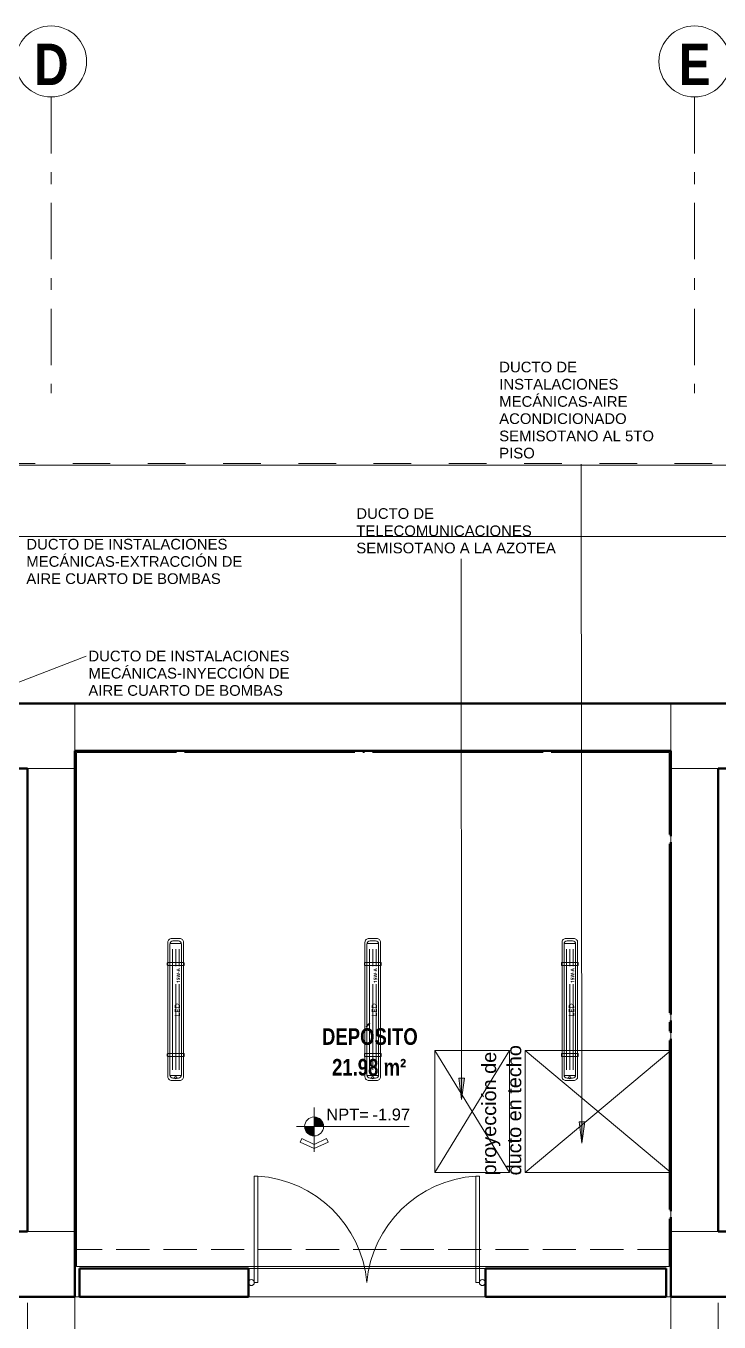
# Model space of a CAD drawing. Header units: metres. Extents: x -4 to 54.5, y -3.3 to 43.7.
# Drawn here: x 20.08 to 25.93, y 32.75 to 43.69 of the extents above; entities that cross this region are included whole.
import ezdxf

# ---------------------------------------------------------------- set-up
doc = ezdxf.new("R2010")
doc.units = ezdxf.units.M
for name, pattern in [('Dash', [0.635, 0.3175, -0.3175]), ('Dash Dot 3_16_', [0.79375, 0.47625, -0.15875, 0, -0.15875]), ('Dash_2_', [0.635, 0.3175, -0.3175]), ('Derribado', [0.4, 0.28, -0.12])]:
    doc.linetypes.add(name, pattern=pattern)
doc.layers.get('0').update_dxf_attribs({"color": 8})
for name, color, linetype, lineweight in [('A-AREA-IDEN', 8, 'Continuous', 9), ('A-DETL', 8, 'Continuous', 9), ('A-DETL-THIN', 8, 'Continuous', 9), ('A-DOOR', 8, 'Continuous', 9), ('A-FLOR', 8, 'Continuous', 18), ('A-SIGN', 8, 'Continuous', 9), ('A-WALL', 8, 'Continuous', 9), ('C-PROP-LINE', 8, 'Continuous', 9), ('G-ANNO-DIMS', 8, 'Continuous', 9), ('G-ANNO-TEXT', 8, 'Continuous', 9), ('I-WALL', 8, 'Continuous', 9), ('S-COLS', 8, 'Continuous', 9), ('S-FNDN', 8, 'Continuous', 9), ('S-GRID', 8, 'Continuous', 9), ('S-GRID-IDEN', 8, 'Continuous', 9)]:
    doc.layers.add(name, color=color, linetype=linetype, lineweight=lineweight)
doc.layers.add('IE-LUM-L-01-15', color=5, linetype='Continuous', lineweight=18, true_color=0x126b94)
doc.styles.add('Arial', font='arial.ttf', dxfattribs={"height": 0.12})
doc.styles.add('Arial Narrow_B_1', font='ARIALNB.TTF', dxfattribs={"height": 0.35})
doc.styles.add('Arial_2', font='arial.ttf', dxfattribs={"height": 0.09})
doc.styles.add('Arial_5', font='arial.ttf', dxfattribs={"height": 0.1})
doc.styles.add('Arial_B_3', font='arialbd.ttf', dxfattribs={"width": 0.8, "height": 0.14})
doc.styles.add('EI_LUM_BOLD', font='OpenSans-Semibold.ttf')
doc.styles.add('EI_LUM_REGULAR', font='OpenSans-Regular.ttf')

# ---------------------------------------------------------------- blocks, each defined once
blk = doc.blocks.new('ARQ-P011PuertaEnmalladaTrenzada02Hojas - 2_0Mx2_425m-4748548-NIV_A_S01_SÓTANO 1')
at = {"layer": 'A-DOOR', "lineweight": 18}
for p, q in [((-0.95, 0), (-0.95, 0.899)), ((-0.92, 0.899), (-0.95, 0.899)), ((-0.92, 0), (-0.92, 0.899)), ((0.92, 0), (0.92, 0.899)), ((0.92, 0.899), (0.95, 0.899)), ((0.95, 0), (0.95, 0.899)), ((-0.95, 0), (-0.92, 0)), ((0.95, 0), (0.92, 0))]:
    blk.add_line(p, q, dxfattribs=at)
for centre, radius, start, end in [((-0.985, -0.088), 0.989, 5.1137, 86.2134), ((0.985, -0.088), 0.989, 93.7866, 174.8863), ((-0.975, 0), 0.025, 360, 180), ((-0.975, 0), 0.025, 145.3367, 180), ((-0.975, 0), 0.025, 180, 360), ((-0.975, 0), 0.025, 180, 214.6633), ((-0.975, 0), 0.025, 109.3015, 142.4111), ((-0.975, 0), 0.025, 75, 105), ((-0.975, 0), 0.025, 37.5889, 70.6985), ((-0.975, 0), 0.025, 0, 34.6633), ((-0.975, 0), 0.025, 325.3367, 0), ((0.975, 0), 0.025, 360, 180), ((0.975, 0), 0.025, 145.3367, 180), ((0.975, 0), 0.025, 109.3015, 142.4111), ((0.975, 0), 0.025, 75, 105), ((0.975, 0), 0.025, 37.5889, 70.6985), ((0.975, 0), 0.025, 360, 34.6633), ((-0.975, 0), 0.025, 217.5889, 250.6985), ((-0.975, 0), 0.025, 255, 285), ((-0.975, 0), 0.025, 289.3015, 322.4111), ((0.975, 0), 0.025, 180, 360), ((0.975, 0), 0.025, 180, 214.6633), ((0.975, 0), 0.025, 217.5889, 250.6985), ((0.975, 0), 0.025, 255, 288.5049), ((0.975, 0), 0.025, 289.3015, 322.4111), ((0.975, 0), 0.025, 325.3367, 360)]:
    blk.add_arc(centre, radius, start, end, dxfattribs=at)
blk = doc.blocks.new('ARQ-Ductos - DuctoPrOyeccion2D-5540718-NIV_A_S01_SÓTANO 1')
at = {"layer": 'A-SIGN'}
for p, q in [((0, 1.23), (1.03, 1.23)), ((0, 0), (0, 1.23)), ((0, 1.23), (1.03, 1.23)), ((0, 0), (0, 1.23)), ((0, 1.23), (1.03, 0)), ((1.03, 1.23), (0, 0)), ((1.03, 1.23), (1.03, 0)), ((1.03, 1.23), (1.03, 0)), ((1.03, 0), (0, 0)), ((1.03, 0), (0, 0))]:
    blk.add_line(p, q, dxfattribs=at)
blk = doc.blocks.new('ARQ-Ductos - DuctoPrOyeccion2D-5746071-NIV_A_S01_SÓTANO 1')
at = {"layer": 'A-SIGN'}
for p, q in [((0, 0.63), (1.03, 0.63)), ((0, 0), (0, 0.63)), ((0, 0.63), (1.03, 0.63)), ((0, 0), (0, 0.63)), ((0, 0.63), (1.03, 0)), ((1.03, 0.63), (0, 0)), ((1.03, 0.63), (1.03, 0)), ((1.03, 0.63), (1.03, 0)), ((1.03, 0), (0, 0)), ((1.03, 0), (0, 0))]:
    blk.add_line(p, q, dxfattribs=at)
blk = doc.blocks.new('Family - ___-3742183-NIV_A_S01_SÓTANO 1')
at = {"layer": 'C-PROP-LINE', "linetype": 'Dash_2_', "lineweight": 18}
blk.add_line((50, 40), (0, 40), dxfattribs=at)
blk = doc.blocks.new('Rejilla - F_gn02SimboloDeRejillaA-4957175-NIV_A_S01_SÓTANO 1')
at = {"layer": 'S-GRID-IDEN'}
blk.add_circle((0, 0), 0.003, dxfattribs=at)
blk = doc.blocks.new('Cotas de elevación - CotaEleVacíoNNpt-3697023-NIV_A_S01_SÓTANO 1')
at = {"layer": 'G-ANNO-DIMS'}
h = blk.add_hatch(color=256, dxfattribs=at)
edge = h.paths.add_edge_path()
edge.add_arc((0, 0.00214), 0.0008, 0, 90, ccw=False)
edge.add_line((0.0008, 0.00214), (0, 0.00214))
edge.add_line((0, 0.00214), (0, 0.00294))
h = blk.add_hatch(color=256, dxfattribs=at)
edge = h.paths.add_edge_path()
edge.add_arc((0, 0.00214), 0.0008, 0, 90, ccw=False)
edge.add_line((0.0008, 0.00214), (0, 0.00214))
edge.add_line((0, 0.00214), (0, 0.00294))
h = blk.add_hatch(color=256, dxfattribs=at)
edge = h.paths.add_edge_path()
edge.add_line((-0.0008, 0.00214), (0, 0.00214))
edge.add_line((0, 0.00214), (0, 0.00134))
edge.add_arc((0, 0.00214), 0.0008, 180, 270, ccw=False)
for p, q in [((0, 0.00214), (0, 0.00375)), ((0, 0.00294), (0, 0.00214)), ((0, 0.00214), (0, 0.00294)), ((0, 0.00214), (0, 0.00294)), ((0, 0.00294), (0, 0.00214)), ((0, 0.00214), (-0.00148, 0.00214)), ((-0.00118, 0.00082), (-0.00104, 0.00112)), ((0, 0.00063), (-0.00104, 0.00112)), ((-0.0008, 0.00214), (0, 0.00214)), ((0, 0.00214), (-0.0008, 0.00214)), ((-0.0008, 0.00214), (0, 0.00214)), ((0, 0.00214), (0.0008, 0.00214)), ((0, 0.00134), (0, 0.00214)), ((0, 0.00214), (0.0008, 0.00214)), ((0, 0.00214), (0.00803, 0.00214)), ((0, 0.00214), (0, 0)), ((0, 0.00063), (0.00104, 0.00112)), ((0.00118, 0.00082), (0.00104, 0.00112)), ((0, 0.00027), (-0.00118, 0.00082)), ((0, 0.00027), (0.00118, 0.00082))]:
    blk.add_line(p, q, dxfattribs=at)
for start, end in [(360, 180), (90, 180), (90, 180), (360, 90), (360, 90), (180, 360), (180, 270)]:
    blk.add_arc((0, 0.00214), 0.0008, start, end, dxfattribs=at)
blk = doc.blocks.new('Family - ___-5400166-NIV_A_S01_SÓTANO 1')
at = {"layer": 'C-PROP-LINE', "linetype": 'Dash', "lineweight": 13}
blk.add_line((50, 40), (0, 40), dxfattribs=at)
blk = doc.blocks.new('EI_LUM_L_01_15')
at = {"color": 0, "lineweight": 9}
for p, q in [((-5.58, 0.5), (-5.58, -0.5)), ((-5.1, 0.28), (5.1, 0.28)), ((-5.1, 0), (2.14, 0)), ((3.65, 0), (5.1, 0)), ((5.58, 0.5), (5.58, -0.5)), ((-5.1, -0.28), (2.14, -0.28)), ((3.65, -0.28), (5.1, -0.28))]:
    blk.add_line(p, q, dxfattribs=at)
at = {"color": 0, "lineweight": 13}
blk.add_lwpolyline([(-5.67, -0.66), (5.67, -0.66, 0.414214), (6, -0.33), (6, 0.33, 0.414214), (5.67, 0.66), (-5.67, 0.66, 0.414214), (-6, 0.33), (-6, -0.33, 0.414214)], format="xyb", close=True, dxfattribs=at)
at = {"color": 0, "lineweight": 9}
for points in [[(-5.53, -0.49), (5.53, -0.49, 0.414214), (5.8, -0.23), (5.8, 0.23, 0.414214), (5.53, 0.49), (-5.53, 0.49, 0.414214), (-5.8, 0.23), (-5.8, -0.23, 0.414214)], [(-3.93, -0.71), (-3.75, -0.71, 0.414214), (-3.71, -0.67), (-3.71, 0.67, 0.414214), (-3.75, 0.71), (-3.93, 0.71, 0.414214), (-3.97, 0.67), (-3.97, -0.67, 0.414214)], [(3.75, -0.71), (3.93, -0.71, 0.414214), (3.97, -0.67), (3.97, 0.67, 0.414214), (3.93, 0.71), (3.75, 0.71, 0.414214), (3.71, 0.67), (3.71, -0.67, 0.414214)]]:
    blk.add_lwpolyline(points, format="xyb", close=True, dxfattribs=at)
blk.add_circle((-5.76, 0), 0.099, dxfattribs=at)
for s, height, style, p in [('LED', 0.465, 'EI_LUM_REGULAR', (-0.59, -0.37)), ('15W-A', 0.299, 'EI_LUM_BOLD', (2.25, -0.37))]:
    blk.add_text(s, height=height, dxfattribs=dict(at, style=style)).set_placement(p)
at = {"style": 'EI_LUM_REGULAR', "flags": 1}
for tag in ['ALTURA_M', 'AMBIENTE', 'TIPO', 'ID', 'IP', 'GIRO_REFERENCIA', 'DESCRIPCION', 'POTENCIA_W', 'FLUJO_NOMINAL_LM', 'FLUJO_CALCULO_LM', 'MONTAJE', 'PAGINA_PDF', 'NUMERO_LOCAL', 'ESTADO', 'NPT_M', 'FUENTE_XY']:
    blk.add_attdef(tag, (0, 0), '', height=2.5, dxfattribs=at)

msp = doc.modelspace()

# ---------------------------------------------------------------- hatches: boundary and pattern name
at = {"layer": 'G-ANNO-TEXT'}
for points in [[(23.754, 34.631), (23.778, 34.811), (23.73, 34.811)], [(24.77, 34.261), (24.794, 34.441), (24.746, 34.441)]]:
    msp.add_hatch(color=256, dxfattribs=at).paths.add_polyline_path(points)

# ---------------------------------------------------------------- linework, layer by layer
at = {"layer": 'A-DETL', "linetype": 'Derribado', "lineweight": 18}
for p, q in [((25.52, 37.975), (20.49, 37.975)), ((20.49, 37.975), (20.49, 37.575)), ((25.52, 37.575), (25.52, 37.975)), ((20.49, 37.575), (25.52, 37.575)), ((20.49, 37.425), (20.09, 37.425)), ((20.09, 37.425), (20.09, 33.515)), ((20.49, 33.515), (20.49, 37.425)), ((25.52, 37.425), (25.52, 33.515)), ((25.92, 37.425), (25.52, 37.425)), ((25.92, 33.515), (25.92, 37.425)), ((20.09, 33.515), (20.49, 33.515)), ((25.52, 33.515), (25.92, 33.515)), ((25.52, 33.365), (20.49, 33.365)), ((20.49, 33.365), (20.49, 32.965)), ((25.52, 32.965), (25.52, 33.365)), ((20.09, 30.235), (20.09, 32.965)), ((20.09, 32.965), (20.49, 32.965)), ((20.49, 32.965), (25.52, 32.965)), ((20.49, 32.965), (20.49, 30.235)), ((25.92, 32.965), (25.52, 32.965)), ((25.52, 32.965), (25.52, 30.235)), ((25.92, 30.235), (25.92, 32.965))]:
    msp.add_line(p, q, dxfattribs=at)
at = {"layer": 'A-DETL-THIN'}
for p, q in [((25.052, 35.045), (25.52, 35.045)), ((25.052, 34.015), (25.502, 34.015))]:
    msp.add_line(p, q, dxfattribs=at)
at = {"layer": 'A-FLOR', "lineweight": 9}
for p, q in [((20.505, 37.56), (20.505, 33.22)), ((21.348, 37.56), (20.505, 37.56)), ((22.854, 37.56), (21.416, 37.56)), ((22.936, 37.56), (22.922, 37.56)), ((24.442, 37.56), (23.004, 37.56)), ((25.505, 37.56), (24.51, 37.56)), ((25.505, 36.868), (25.505, 37.56)), ((25.505, 35.362), (25.505, 36.79)), ((25.505, 35.208), (25.505, 35.284)), ((25.505, 33.702), (25.505, 35.13)), ((25.505, 33.22), (25.505, 33.624)), ((20.505, 33.22), (25.505, 33.22)), ((20.53, 32.965), (20.49, 32.965)), ((25.52, 32.965), (25.48, 32.965))]:
    msp.add_line(p, q, dxfattribs=at)
at = {"layer": 'A-WALL', "lineweight": 50}
for p, q in [((25.52, 37.975), (20.49, 37.975)), ((20.49, 37.575), (25.52, 37.575)), ((20.09, 37.425), (20.09, 33.515)), ((20.49, 33.515), (20.49, 37.425)), ((25.52, 37.425), (25.52, 36.854)), ((25.92, 33.515), (25.92, 37.425)), ((25.52, 36.804), (25.52, 35.348)), ((25.52, 35.298), (25.52, 35.194)), ((25.52, 35.144), (25.52, 33.688)), ((25.52, 33.638), (25.52, 33.515))]:
    msp.add_line(p, q, dxfattribs=at)
at = {"layer": 'A-WALL', "lineweight": 5}
for p, q in [((20.49, 37.975), (20.49, 37.575)), ((25.52, 37.575), (25.52, 37.975)), ((20.49, 37.425), (20.09, 37.425)), ((25.92, 37.425), (25.52, 37.425)), ((20.09, 33.515), (20.49, 33.515)), ((25.52, 33.515), (25.92, 33.515))]:
    msp.add_line(p, q, dxfattribs=at)
at = {"layer": 'G-ANNO-TEXT'}
for p, q in [((24.77, 34.261), (24.764, 39.996)), ((23.754, 34.631), (23.751, 39.195)), ((18.186, 37.444), (20.585, 38.375)), ((23.778, 34.811), (23.73, 34.811)), ((23.73, 34.811), (23.754, 34.631)), ((23.754, 34.631), (23.778, 34.811)), ((24.794, 34.441), (24.746, 34.441)), ((24.746, 34.441), (24.77, 34.261)), ((24.77, 34.261), (24.794, 34.441))]:
    msp.add_line(p, q, dxfattribs=at)
at = {"layer": 'I-WALL', "lineweight": 50}
for p, q in [((21.955, 33.205), (20.53, 33.205)), ((20.53, 33.205), (20.53, 32.965)), ((21.955, 32.965), (21.955, 33.205)), ((25.48, 33.205), (23.955, 33.205)), ((23.955, 33.205), (23.955, 32.965)), ((25.48, 32.965), (25.48, 33.205)), ((20.53, 32.965), (21.955, 32.965)), ((23.955, 32.965), (25.48, 32.965))]:
    msp.add_line(p, q, dxfattribs=at)
at = {"layer": 'I-WALL'}
for p, q in [((21.955, 33.205), (23.955, 33.205)), ((23.955, 32.965), (21.955, 32.965))]:
    msp.add_line(p, q, dxfattribs=at)
at = {"layer": 'S-COLS', "lineweight": 50}
for p, q in [((20.49, 37.975), (19.94, 37.975)), ((26.07, 37.975), (25.52, 37.975)), ((20.49, 37.425), (20.49, 37.575)), ((25.52, 37.575), (25.52, 37.425)), ((19.94, 37.425), (20.09, 37.425)), ((25.92, 37.425), (26.07, 37.425)), ((20.09, 33.515), (19.94, 33.515)), ((20.49, 32.965), (20.49, 33.515)), ((25.52, 33.515), (25.52, 32.965)), ((26.07, 33.515), (25.92, 33.515)), ((19.94, 32.965), (20.49, 32.965)), ((25.52, 32.965), (26.07, 32.965))]:
    msp.add_line(p, q, dxfattribs=at)
at = {"layer": 'S-COLS', "lineweight": 5}
for p, q in [((20.49, 37.575), (20.49, 37.975)), ((25.52, 37.975), (25.52, 37.575)), ((20.09, 37.425), (20.49, 37.425)), ((25.52, 37.425), (25.92, 37.425)), ((20.49, 33.515), (20.09, 33.515)), ((25.92, 33.515), (25.52, 33.515))]:
    msp.add_line(p, q, dxfattribs=at)
at = {"layer": 'S-FNDN'}
for p, q in [((27.87, 39.985), (17.928, 39.985)), ((17.928, 39.385), (27.87, 39.385))]:
    msp.add_line(p, q, dxfattribs=at)
at = {"layer": 'S-GRID', "linetype": 'Dash Dot 3_16_'}
for p, q in [((20.29, 43.095), (20.29, 40.595)), ((25.72, 43.095), (25.72, 40.595))]:
    msp.add_line(p, q, dxfattribs=at)

# ---------------------------------------------------------------- block references
at = {"layer": 'A-DOOR', "lineweight": 18}
msp.add_blockref('ARQ-P011PuertaEnmalladaTrenzada02Hojas - 2_0Mx2_425m-4748548-NIV_A_S01_SÓTANO 1', (22.955, 33.085), dxfattribs=at)
at = {"layer": 'A-SIGN', "rotation": 89.99999999999991}
for name, p in [('ARQ-Ductos - DuctoPrOyeccion2D-5746071-NIV_A_S01_SÓTANO 1', (24.16, 34.015)), ('ARQ-Ductos - DuctoPrOyeccion2D-5540718-NIV_A_S01_SÓTANO 1', (25.52, 34.015))]:
    msp.add_blockref(name, p, dxfattribs=at)
at = {"layer": 'C-PROP-LINE', "linetype": 'Dash_2_', "lineweight": 18}
msp.add_blockref('Family - ___-3742183-NIV_A_S01_SÓTANO 1', (0, 0), dxfattribs=at)
at = {"layer": 'G-ANNO-DIMS', "xscale": 99.99999999999991, "yscale": 99.99999999999991, "zscale": 99.99999999999991}
msp.add_blockref('Cotas de elevación - CotaEleVacíoNNpt-3697023-NIV_A_S01_SÓTANO 1', (22.51, 34.189), dxfattribs=at)
at = {"layer": 'IE-LUM-L-01-15', "xscale": 0.1, "yscale": 0.1, "zscale": 0.1, "rotation": 90}
for p in [(21.342, 35.39), (23.005, 35.39), (24.668, 35.39)]:
    msp.add_blockref('EI_LUM_L_01_15', p, dxfattribs=at)
at = {"layer": 'S-GRID-IDEN'}
for p, xscale, yscale, zscale, rotation in [((20.29, 43.395), 99.99999999999991, 99.99999999999991, 99.99999999999991, 180), ((25.72, 43.395), 99.99999999999994, 99.99999999999994, 99.99999999999994, 180.0000053997386)]:
    msp.add_blockref('Rejilla - F_gn02SimboloDeRejillaA-4957175-NIV_A_S01_SÓTANO 1', p, dxfattribs=dict(at, xscale=xscale, yscale=yscale, zscale=zscale, rotation=rotation))

# ---------------------------------------------------------------- texts
at = {"layer": 'A-AREA-IDEN', "char_height": 0.14, "attachment_point": 1, "style": 'Arial_B_3'}
for s, insert, width in [('DEPÓSITO', (22.576, 35.232), 0.9492), ('21.98 m²', (22.661, 34.973), 0.74397)]:
    msp.add_mtext(s, dxfattribs=dict(at, insert=insert, width=width))
at = {"layer": 'G-ANNO-TEXT', "char_height": 0.09, "attachment_point": 1, "style": 'Arial_2'}
for s, insert, width in [('DUCTO DE ', (24.072, 40.86), 0.84177), ('INSTALACIONES ', (24.072, 40.715), 1.2827), ('MECÁNICAS-AIRE ', (24.072, 40.569), 1.37089), ('ACONDICIONADO ', (24.072, 40.424), 1.36287), ('SEMISOTANO AL 5TO ', (24.072, 40.278), 1.64346), ('PISO', (24.072, 40.133), 0.37679), ('DUCTO DE ', (22.866, 39.623), 0.84177), ('TELECOMUNICACIONES ', (22.866, 39.477), 1.8519), ('DUCTO DE INSTALACIONES ', (20.081, 39.364), 2.12447), ('SEMISOTANO A LA AZOTEA', (22.866, 39.332), 2.06835), ('MECÁNICAS-EXTRACCIÓN DE ', (20.081, 39.218), 2.27679), ('AIRE CUARTO DE BOMBAS', (20.081, 39.073), 2.01224), ('DUCTO DE INSTALACIONES ', (20.605, 38.42), 2.12447), ('MECÁNICAS-INYECCIÓN DE ', (20.605, 38.275), 2.10844), ('AIRE CUARTO DE BOMBAS', (20.605, 38.129), 2.01224)]:
    msp.add_mtext(s, dxfattribs=dict(at, insert=insert, width=width))
at = {"layer": 'G-ANNO-TEXT', "char_height": 0.12, "attachment_point": 1, "rotation": 90, "style": 'Arial'}
for s, insert, width in [('proyección de ', (23.926, 33.99), 1.427), ('ducto en techo', (24.138, 33.99), 1.44304)]:
    msp.add_mtext(s, dxfattribs=dict(at, insert=insert, width=width))
at = {"layer": 'S-GRID-IDEN', "char_height": 0.35, "attachment_point": 1, "style": 'Arial Narrow_B_1'}
for s, insert, width in [('\\fArial Narrow|b1|i0|c0|p34|;D', (20.148, 43.545), 0.35274), ('\\fArial Narrow|b1|i0|c0|p34|;E', (25.588, 43.545), 0.32869)]:
    msp.add_mtext(s, dxfattribs=dict(at, insert=insert, width=width))

# ---------------------------------------------------------------- next in the draw order: texts
at = {"layer": 'G-ANNO-DIMS', "insert": (22.612, 34.554), "char_height": 0.1, "width": 0.41688, "attachment_point": 1, "style": 'Arial_5', "bg_fill": 3, "box_fill_scale": 1.25, "bg_fill_color": 9, "bg_fill_true_color": 13158600, "bg_fill_transparency": 0}
msp.add_mtext('NPT=', dxfattribs=at)

# ---------------------------------------------------------------- next in the draw order: texts
at = {"layer": 'G-ANNO-DIMS', "insert": (23.002, 34.554), "char_height": 0.1, "width": 0.38076, "attachment_point": 1, "line_spacing_factor": 0.941778, "style": 'Arial_5', "bg_fill": 3, "box_fill_scale": 1.25, "bg_fill_color": 9, "bg_fill_true_color": 13158600, "bg_fill_transparency": 0}
msp.add_mtext('-1.97', dxfattribs=at)

# ---------------------------------------------------------------- next in the draw order: block references
at = {"layer": 'C-PROP-LINE', "linetype": 'Dash', "lineweight": 13}
msp.add_blockref('Family - ___-5400166-NIV_A_S01_SÓTANO 1', (0, 0), dxfattribs=at)

doc.saveas('drawing.dxf')
